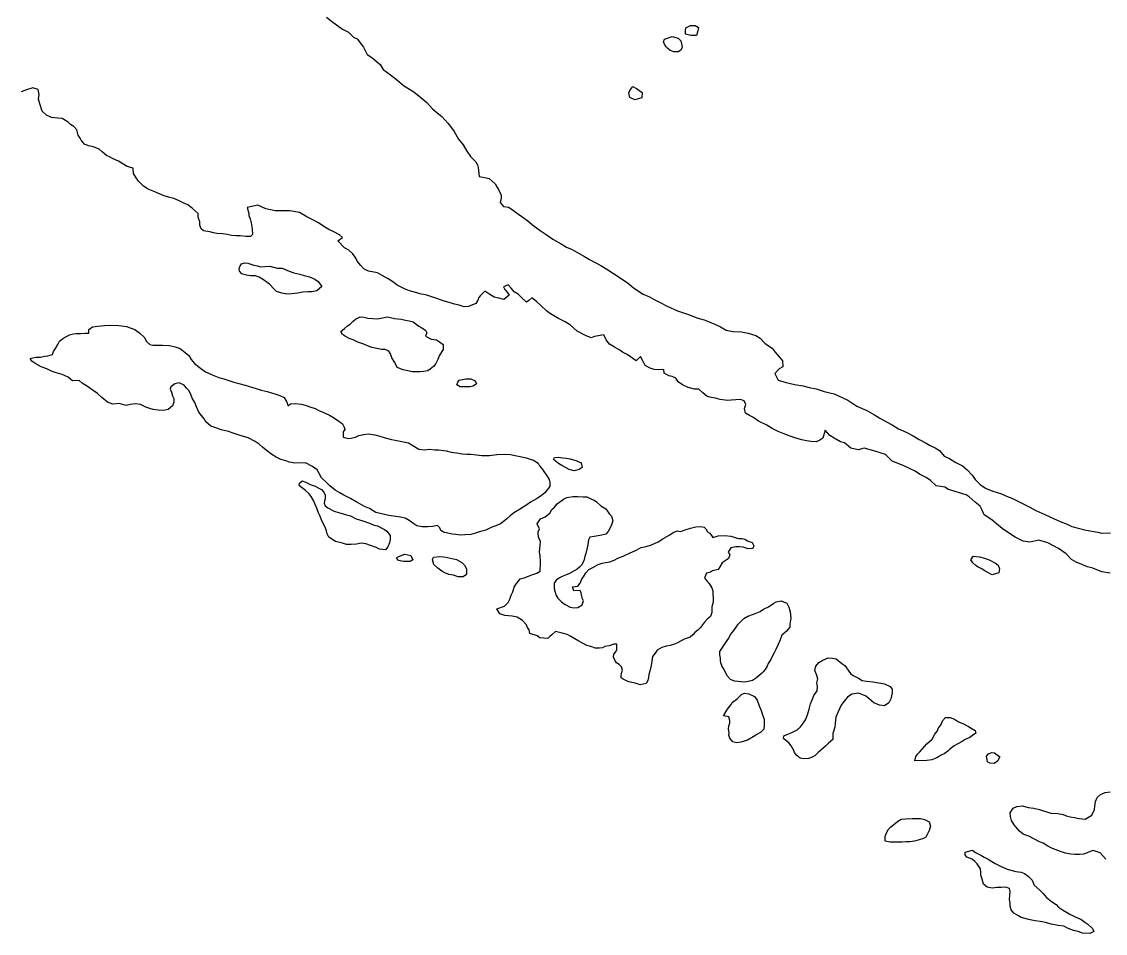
# Model space of a CAD drawing. Header units: metres. Extents: x 13.21 to 19.52, y 42.14 to 46.62.
# Drawn here: x 15.3119 to 15.4171, y 43.7191 to 43.8076 of the extents above; entities that cross this region are included whole.
import ezdxf

# ---------------------------------------------------------------- set-up
doc = ezdxf.new("R2010")
doc.units = ezdxf.units.M
doc.header["$MEASUREMENT"] = 0
doc.layers.add('hr', color=9, linetype='Continuous')

msp = doc.modelspace()

# ---------------------------------------------------------------- linework, layer by layer
at = {"layer": 'hr'}
for points in [[(15.34151, 43.80806), (15.34211, 43.80758), (15.34268, 43.80717), (15.34306, 43.80692), (15.34363, 43.80663), (15.34411, 43.80614), (15.34446, 43.80596), (15.34509, 43.80515), (15.34543, 43.80445), (15.34588, 43.80415), (15.34671, 43.80348), (15.34701, 43.80298), (15.34772, 43.80246), (15.34829, 43.80202), (15.34898, 43.80145), (15.34996, 43.80081), (15.35066, 43.80026), (15.35123, 43.7998), (15.3518, 43.79918), (15.35221, 43.79881), (15.35269, 43.79841), (15.35326, 43.79778), (15.35354, 43.79744), (15.35389, 43.79696), (15.35431, 43.79623), (15.35475, 43.79566), (15.35512, 43.79506), (15.35548, 43.79454), (15.35598, 43.79403), (15.35614, 43.79372), (15.35623, 43.79346), (15.35632, 43.79259), (15.35683, 43.7925), (15.3573, 43.79241), (15.35788, 43.7919), (15.35803, 43.7916), (15.35823, 43.79126), (15.35845, 43.79078), (15.35845, 43.7905), (15.35836, 43.79007), (15.35867, 43.78968), (15.35915, 43.78961), (15.35962, 43.78932), (15.35981, 43.78916), (15.36044, 43.7887), (15.36104, 43.78829), (15.36165, 43.78779), (15.36222, 43.78737), (15.36291, 43.78689), (15.36346, 43.78653), (15.36427, 43.78607), (15.36478, 43.78575), (15.36535, 43.7855), (15.36602, 43.78512), (15.36653, 43.78483), (15.36702, 43.78454), (15.36814, 43.78396), (15.3687, 43.78361), (15.36934, 43.78318), (15.37067, 43.78231), (15.37127, 43.78183), (15.37187, 43.7814), (15.37224, 43.78117), (15.37285, 43.78092), (15.3733, 43.78066), (15.37383, 43.78041), (15.37456, 43.78002), (15.37557, 43.77954), (15.37674, 43.77915), (15.37745, 43.77889), (15.37814, 43.77867), (15.37865, 43.77847), (15.37924, 43.77823), (15.37975, 43.778), (15.38028, 43.77769), (15.38095, 43.77755), (15.38177, 43.7775), (15.38241, 43.77738), (15.38317, 43.77716), (15.38358, 43.7769), (15.38403, 43.77642), (15.38431, 43.77622), (15.38476, 43.77594), (15.38506, 43.77553), (15.38542, 43.7751), (15.38577, 43.77471), (15.3858, 43.77413), (15.38545, 43.77391), (15.385, 43.77347), (15.38534, 43.77283), (15.38611, 43.77258), (15.38697, 43.77239), (15.38775, 43.77228), (15.38836, 43.77212), (15.38902, 43.77198), (15.38981, 43.77171), (15.39076, 43.7715), (15.39209, 43.77088), (15.39298, 43.77031), (15.39396, 43.76987), (15.39469, 43.76944), (15.39522, 43.76912), (15.39585, 43.76878), (15.39642, 43.76848), (15.39703, 43.76809), (15.39776, 43.76776), (15.39845, 43.7674), (15.39902, 43.76707), (15.39969, 43.76671), (15.4001, 43.76649), (15.40057, 43.76625), (15.40101, 43.76598), (15.40145, 43.76543), (15.40196, 43.7652), (15.40259, 43.76481), (15.40322, 43.76449), (15.40367, 43.76412), (15.40417, 43.7636), (15.40446, 43.76318), (15.40494, 43.76268), (15.40547, 43.76232), (15.40616, 43.76204), (15.40702, 43.76179), (15.4075, 43.76155), (15.40803, 43.76135), (15.40978, 43.7605), (15.41035, 43.76016), (15.41123, 43.75979), (15.41208, 43.7594), (15.41271, 43.7591), (15.41338, 43.75885), (15.41385, 43.75862), (15.41458, 43.75841), (15.41525, 43.75826), (15.41636, 43.75807), (15.41674, 43.75796), (15.41759, 43.75801)], [(15.41758, 43.75409), (15.41676, 43.7542), (15.41587, 43.75455), (15.41536, 43.75468), (15.41426, 43.75515), (15.41382, 43.75542), (15.41329, 43.75597), (15.41256, 43.75648), (15.41151, 43.75702), (15.41065, 43.75728), (15.40977, 43.75709), (15.40911, 43.75718), (15.40834, 43.75757), (15.4079, 43.75787), (15.40708, 43.75842), (15.40654, 43.75888), (15.40607, 43.75925), (15.40534, 43.75973), (15.40512, 43.76026), (15.40494, 43.76057), (15.40445, 43.76096), (15.40389, 43.76149), (15.40358, 43.76169), (15.40187, 43.7622), (15.40151, 43.76243), (15.40067, 43.76255), (15.40012, 43.76309), (15.39971, 43.76337), (15.39905, 43.76369), (15.39864, 43.76399), (15.39808, 43.76425), (15.39747, 43.76455), (15.39641, 43.76496), (15.39576, 43.76559), (15.39461, 43.76596), (15.3937, 43.76621), (15.39311, 43.76607), (15.39239, 43.76622), (15.39179, 43.76674), (15.39138, 43.76682), (15.39077, 43.76719), (15.39036, 43.76745), (15.3899, 43.76795), (15.38966, 43.7672), (15.38939, 43.76699), (15.38904, 43.76683), (15.38851, 43.76686), (15.38794, 43.76695), (15.38765, 43.76704), (15.38705, 43.7672), (15.38639, 43.76743), (15.38582, 43.76763), (15.38535, 43.76784), (15.38474, 43.76814), (15.38424, 43.76844), (15.38342, 43.76883), (15.38287, 43.76924), (15.38256, 43.7694), (15.38218, 43.76961), (15.38208, 43.77007), (15.38221, 43.77047), (15.38203, 43.7708), (15.38168, 43.77096), (15.38123, 43.77091), (15.38076, 43.77089), (15.38041, 43.77086), (15.37971, 43.77096), (15.37923, 43.77108), (15.3787, 43.77117), (15.37842, 43.77128), (15.37801, 43.77158), (15.37763, 43.77196), (15.37722, 43.77196), (15.37661, 43.7721), (15.37604, 43.77236), (15.37563, 43.77267), (15.37541, 43.773), (15.37506, 43.77318), (15.37471, 43.77325), (15.37427, 43.7735), (15.37423, 43.77386), (15.3737, 43.77384), (15.37331, 43.77387), (15.37291, 43.77398), (15.37244, 43.77423), (15.37224, 43.77462), (15.37199, 43.77511), (15.37154, 43.77471), (15.37069, 43.77533), (15.37024, 43.77553), (15.36996, 43.77574), (15.36945, 43.77602), (15.36895, 43.77631), (15.36864, 43.77673), (15.36842, 43.77723), (15.36752, 43.77705), (15.36717, 43.77694), (15.36664, 43.77717), (15.36582, 43.77757), (15.36518, 43.77815), (15.36465, 43.77847), (15.36402, 43.77881), (15.36325, 43.77927), (15.36284, 43.77957), (15.36231, 43.78007), (15.36187, 43.78046), (15.36144, 43.78083), (15.36113, 43.78055), (15.36091, 43.78039), (15.36046, 43.78083), (15.36009, 43.78117), (15.35971, 43.7814), (15.35945, 43.78172), (15.35914, 43.78209), (15.35867, 43.78188), (15.35879, 43.78163), (15.35904, 43.78138), (15.35924, 43.78106), (15.35872, 43.78065), (15.35821, 43.78078), (15.35778, 43.78088), (15.35736, 43.78113), (15.35685, 43.78145), (15.35645, 43.78103), (15.35629, 43.78085), (15.35619, 43.7806), (15.35598, 43.78026), (15.35528, 43.77998), (15.35487, 43.77994), (15.35438, 43.78009), (15.35391, 43.78021), (15.3534, 43.78037), (15.35283, 43.78053), (15.3522, 43.78074), (15.35122, 43.78106), (15.35055, 43.7812), (15.35027, 43.78129), (15.34955, 43.7815), (15.34906, 43.78168), (15.34837, 43.78204), (15.34793, 43.78238), (15.34748, 43.78266), (15.34691, 43.78298), (15.34644, 43.78323), (15.34556, 43.7834), (15.34511, 43.78364), (15.34483, 43.78397), (15.34448, 43.78438), (15.34435, 43.78468), (15.34404, 43.78509), (15.34366, 43.78546), (15.34325, 43.78568), (15.34261, 43.78635), (15.34306, 43.78669), (15.34277, 43.78692), (15.3422, 43.78722), (15.34172, 43.78744), (15.34125, 43.78774), (15.34072, 43.78811), (15.34011, 43.78843), (15.33958, 43.78868), (15.33887, 43.7891), (15.33795, 43.78925), (15.33729, 43.78927), (15.3365, 43.78928), (15.33562, 43.78946), (15.33482, 43.78983), (15.33378, 43.7896), (15.33394, 43.78902), (15.33396, 43.78882), (15.3341, 43.7885), (15.33418, 43.78809), (15.33428, 43.78752), (15.33431, 43.78697), (15.33412, 43.78676), (15.33368, 43.78678), (15.3331, 43.78683), (15.33273, 43.78683), (15.33228, 43.78688), (15.33188, 43.78697), (15.3314, 43.78703), (15.33086, 43.78708), (15.33054, 43.78714), (15.33016, 43.78722), (15.32957, 43.78731), (15.32934, 43.78752), (15.32921, 43.78788), (15.32921, 43.7882), (15.32905, 43.78864), (15.32905, 43.789), (15.32845, 43.78952), (15.32804, 43.78985), (15.32759, 43.79003), (15.32712, 43.79026), (15.32668, 43.79045), (15.32617, 43.79058), (15.32563, 43.79074), (15.32484, 43.79111), (15.32417, 43.79138), (15.32374, 43.79165), (15.32323, 43.79214), (15.32301, 43.79248), (15.32275, 43.79289), (15.32272, 43.79342), (15.32215, 43.79356), (15.32167, 43.79386), (15.32129, 43.79408), (15.32078, 43.79431), (15.32044, 43.79452), (15.32013, 43.79463), (15.31972, 43.79498), (15.31942, 43.79525), (15.31889, 43.79547), (15.31838, 43.79557), (15.31801, 43.79573), (15.31769, 43.79612), (15.31759, 43.79632), (15.3174, 43.79662), (15.31727, 43.79713), (15.31698, 43.79745), (15.31664, 43.79765), (15.31642, 43.79786), (15.31582, 43.79823), (15.31537, 43.79827), (15.3148, 43.79834), (15.31433, 43.79857), (15.31391, 43.79895), (15.31367, 43.79965), (15.31353, 43.8001), (15.3136, 43.80056), (15.3135, 43.80104), (15.31299, 43.8012), (15.31237, 43.80102), (15.31186, 43.80081)], [(15.41713, 43.72631), (15.41684, 43.72663), (15.41659, 43.72693), (15.41593, 43.72716), (15.41564, 43.72704), (15.41526, 43.72688), (15.41497, 43.72679), (15.4146, 43.72675), (15.41415, 43.72677), (15.41374, 43.72679), (15.41323, 43.72688), (15.41276, 43.72704), (15.41197, 43.72734), (15.41153, 43.72757), (15.41106, 43.72787), (15.41071, 43.728), (15.41017, 43.72829), (15.40972, 43.72851), (15.40913, 43.72874), (15.40878, 43.72901), (15.4084, 43.72943), (15.40824, 43.72965), (15.40799, 43.73007), (15.4079, 43.73045), (15.40786, 43.7308), (15.40815, 43.73125), (15.4085, 43.73142), (15.40907, 43.73147), (15.4096, 43.73132), (15.41017, 43.73126), (15.41071, 43.73114), (15.41182, 43.73077), (15.41182, 43.73077), (15.41248, 43.73073), (15.41299, 43.73063), (15.4134, 43.73048), (15.41368, 43.73041), (15.41409, 43.73034), (15.41457, 43.73025), (15.41514, 43.7302), (15.41577, 43.73059), (15.41606, 43.73114), (15.41608, 43.73146), (15.41615, 43.73189), (15.41631, 43.73228), (15.41663, 43.7326), (15.41707, 43.73279), (15.41755, 43.73283)]]:
    msp.add_lwpolyline(points, dxfattribs=at)
for points in [[(15.37683, 43.80725), (15.37728, 43.80726), (15.3776, 43.80707), (15.3775, 43.80661), (15.37741, 43.80629), (15.37686, 43.8063), (15.37633, 43.80643), (15.37633, 43.80675), (15.37636, 43.80704), (15.37683, 43.80725)], [(15.37506, 43.8062), (15.37563, 43.80604), (15.37589, 43.80579), (15.37597, 43.80549), (15.37601, 43.80515), (15.37588, 43.80488), (15.37563, 43.80469), (15.37521, 43.80469), (15.37484, 43.80485), (15.37464, 43.80502), (15.37446, 43.8052), (15.3743, 43.80545), (15.3742, 43.80567), (15.3743, 43.80595), (15.37506, 43.8062)], [(15.37214, 43.80076), (15.37211, 43.80023), (15.37142, 43.80005), (15.37093, 43.80026), (15.37084, 43.80073), (15.37094, 43.80096), (15.37123, 43.80133), (15.3716, 43.80115), (15.37214, 43.80076)], [(15.33599, 43.78388), (15.33671, 43.78371), (15.33719, 43.78369), (15.33786, 43.78342), (15.33833, 43.78326), (15.3389, 43.78312), (15.33934, 43.783), (15.33985, 43.78287), (15.34036, 43.78264), (15.34067, 43.78239), (15.34103, 43.78193), (15.34055, 43.78151), (15.34007, 43.78141), (15.33972, 43.78141), (15.33919, 43.78136), (15.33871, 43.78127), (15.33814, 43.78122), (15.33763, 43.78117), (15.33716, 43.78126), (15.33663, 43.78143), (15.3364, 43.78165), (15.33596, 43.78214), (15.33574, 43.78232), (15.33539, 43.78257), (15.33497, 43.78283), (15.3346, 43.78294), (15.33413, 43.78294), (15.33374, 43.78301), (15.33329, 43.78315), (15.33305, 43.7834), (15.33301, 43.78365), (15.33311, 43.78392), (15.33324, 43.78413), (15.33355, 43.7842), (15.33387, 43.78417), (15.33444, 43.78399), (15.33479, 43.78393), (15.33508, 43.78383), (15.33599, 43.78388)], [(15.34742, 43.77896), (15.34808, 43.77882), (15.34875, 43.77873), (15.34916, 43.77865), (15.34951, 43.77859), (15.34991, 43.77847), (15.35046, 43.77808), (15.35074, 43.7779), (15.35109, 43.77767), (15.35125, 43.77742), (15.35109, 43.7771), (15.35166, 43.7768), (15.35217, 43.77675), (15.35245, 43.77653), (15.35283, 43.77627), (15.35283, 43.7758), (15.35268, 43.77559), (15.35242, 43.7752), (15.35229, 43.77484), (15.3521, 43.77445), (15.35188, 43.77414), (15.35156, 43.77389), (15.35132, 43.77373), (15.35091, 43.77367), (15.35058, 43.77363), (15.35021, 43.77362), (15.34985, 43.77362), (15.34938, 43.77374), (15.34893, 43.77383), (15.34836, 43.77404), (15.34812, 43.77453), (15.34783, 43.77498), (15.3477, 43.77538), (15.34755, 43.77563), (15.34719, 43.7758), (15.34682, 43.7758), (15.34637, 43.77591), (15.3459, 43.776), (15.34549, 43.77614), (15.34511, 43.77632), (15.34454, 43.77651), (15.34407, 43.77673), (15.34368, 43.77687), (15.34334, 43.77706), (15.34305, 43.77726), (15.34289, 43.77754), (15.34324, 43.77783), (15.34353, 43.77811), (15.34378, 43.77826), (15.34409, 43.77854), (15.34431, 43.77875), (15.34476, 43.77898), (15.34513, 43.77895), (15.34552, 43.77884), (15.34599, 43.7788), (15.34644, 43.77877), (15.34742, 43.77896)], [(15.32135, 43.77813), (15.32209, 43.77804), (15.32288, 43.77774), (15.32339, 43.77738), (15.32379, 43.77699), (15.32402, 43.77658), (15.32434, 43.77628), (15.32465, 43.77623), (15.32512, 43.77621), (15.32557, 43.77621), (15.32624, 43.77619), (15.32681, 43.77607), (15.32728, 43.77591), (15.32779, 43.77552), (15.32813, 43.77522), (15.32835, 43.77482), (15.32867, 43.77445), (15.32912, 43.77409), (15.32975, 43.77363), (15.33038, 43.77335), (15.33105, 43.77307), (15.33152, 43.77294), (15.33222, 43.77271), (15.3325, 43.77264), (15.33297, 43.7725), (15.33361, 43.77232), (15.33403, 43.77221), (15.33466, 43.77202), (15.33516, 43.77184), (15.33573, 43.77173), (15.33615, 43.77159), (15.33656, 43.77147), (15.33697, 43.77134), (15.33738, 43.77113), (15.3376, 43.77074), (15.33776, 43.77033), (15.33801, 43.77051), (15.33845, 43.77056), (15.33906, 43.77049), (15.33943, 43.77039), (15.33988, 43.77024), (15.34039, 43.77006), (15.34076, 43.76989), (15.34108, 43.76976), (15.34143, 43.76958), (15.34178, 43.76941), (15.34226, 43.76914), (15.34269, 43.76884), (15.34305, 43.76859), (15.3432, 43.76827), (15.34327, 43.76804), (15.34311, 43.76779), (15.3431, 43.76729), (15.34361, 43.76717), (15.3439, 43.76719), (15.34431, 43.76728), (15.34463, 43.76744), (15.34513, 43.76753), (15.34554, 43.7676), (15.34617, 43.76751), (15.34666, 43.76737), (15.34719, 43.76722), (15.3478, 43.76705), (15.34817, 43.76698), (15.34944, 43.76675), (15.34986, 43.76648), (15.35045, 43.76612), (15.35102, 43.76605), (15.35153, 43.76612), (15.352, 43.76607), (15.35239, 43.76605), (15.35311, 43.76596), (15.35359, 43.76584), (15.35412, 43.76577), (15.35466, 43.76566), (15.35511, 43.76564), (15.35549, 43.76565), (15.35606, 43.76556), (15.35656, 43.76552), (15.35733, 43.76549), (15.35802, 43.76561), (15.35881, 43.76563), (15.35935, 43.76561), (15.35982, 43.76551), (15.36046, 43.76538), (15.36087, 43.76527), (15.36127, 43.76515), (15.3616, 43.76504), (15.36204, 43.76476), (15.36217, 43.76449), (15.36239, 43.76425), (15.36267, 43.76385), (15.36286, 43.7636), (15.36311, 43.76316), (15.36317, 43.76287), (15.36317, 43.76251), (15.36292, 43.76217), (15.3627, 43.76188), (15.36236, 43.76161), (15.36195, 43.76133), (15.36152, 43.7611), (15.36131, 43.76096), (15.36093, 43.76073), (15.36058, 43.76048), (15.36023, 43.76026), (15.35967, 43.75993), (15.35932, 43.75964), (15.35899, 43.75936), (15.35864, 43.75906), (15.35837, 43.75886), (15.35794, 43.75868), (15.35753, 43.75854), (15.35697, 43.75827), (15.35643, 43.75811), (15.35595, 43.75797), (15.35552, 43.75785), (15.35491, 43.75781), (15.3545, 43.75778), (15.35405, 43.75783), (15.35368, 43.75787), (15.35327, 43.75796), (15.35285, 43.75806), (15.3526, 43.75822), (15.35248, 43.75847), (15.35226, 43.7587), (15.35177, 43.75861), (15.35134, 43.75858), (15.35077, 43.75858), (15.35026, 43.75866), (15.34997, 43.75886), (15.34953, 43.7592), (15.34914, 43.75941), (15.34867, 43.75953), (15.34753, 43.75967), (15.34627, 43.75996), (15.34567, 43.76037), (15.34519, 43.76056), (15.34472, 43.76081), (15.34437, 43.76102), (15.34383, 43.76132), (15.34317, 43.76165), (15.34279, 43.76189), (15.34234, 43.76214), (15.34181, 43.76255), (15.34146, 43.76292), (15.34102, 43.76335), (15.34074, 43.76383), (15.34058, 43.76412), (15.34013, 43.76445), (15.33946, 43.76479), (15.33842, 43.76477), (15.33789, 43.76486), (15.33756, 43.765), (15.33706, 43.76513), (15.33661, 43.76534), (15.3362, 43.76561), (15.33579, 43.76591), (15.33529, 43.7663), (15.33497, 43.7666), (15.33456, 43.76687), (15.33389, 43.76721), (15.33313, 43.76744), (15.33254, 43.76765), (15.33197, 43.76783), (15.33127, 43.76801), (15.33085, 43.76816), (15.33026, 43.76836), (15.32977, 43.76879), (15.32963, 43.76907), (15.32911, 43.76973), (15.32889, 43.77022), (15.3287, 43.77065), (15.32844, 43.77106), (15.32832, 43.77142), (15.32816, 43.77177), (15.32792, 43.77206), (15.32769, 43.77232), (15.32719, 43.77257), (15.32678, 43.77248), (15.32639, 43.77216), (15.32633, 43.77195), (15.32646, 43.77164), (15.32655, 43.77129), (15.32668, 43.77104), (15.32668, 43.77067), (15.32655, 43.77033), (15.32614, 43.76998), (15.32567, 43.76989), (15.32516, 43.76992), (15.32468, 43.76996), (15.32433, 43.77008), (15.32396, 43.77021), (15.32345, 43.77047), (15.32294, 43.77051), (15.32243, 43.77047), (15.32206, 43.77037), (15.32136, 43.77055), (15.32075, 43.77049), (15.32022, 43.77069), (15.31968, 43.77113), (15.31927, 43.77152), (15.31876, 43.77187), (15.31829, 43.77221), (15.31778, 43.77253), (15.3175, 43.7728), (15.31683, 43.77275), (15.31642, 43.77312), (15.31585, 43.77337), (15.31516, 43.77358), (15.31481, 43.77371), (15.31436, 43.77392), (15.31379, 43.77413), (15.31328, 43.7744), (15.31288, 43.77467), (15.31274, 43.77493), (15.313, 43.775), (15.31331, 43.77507), (15.31372, 43.77507), (15.31411, 43.77514), (15.31446, 43.77518), (15.31489, 43.7753), (15.31499, 43.77559), (15.31518, 43.77591), (15.31541, 43.77628), (15.31559, 43.7766), (15.31591, 43.77687), (15.31654, 43.77722), (15.31693, 43.77733), (15.31721, 43.77735), (15.31765, 43.77735), (15.31807, 43.77738), (15.31842, 43.77738), (15.31841, 43.77774), (15.31879, 43.778), (15.3193, 43.77808), (15.31994, 43.77814), (15.32041, 43.77815), (15.32135, 43.77813)], [(15.35552, 43.77294), (15.35593, 43.77275), (15.35607, 43.77246), (15.35574, 43.77225), (15.35543, 43.77218), (15.35514, 43.77218), (15.35447, 43.77216), (15.35413, 43.77236), (15.35423, 43.77263), (15.35438, 43.77282), (15.35501, 43.77295), (15.35552, 43.77294)], [(15.36571, 43.76501), (15.36622, 43.76478), (15.36631, 43.76435), (15.36603, 43.76416), (15.36555, 43.76403), (15.36504, 43.76416), (15.36476, 43.7643), (15.36435, 43.76454), (15.36403, 43.76472), (15.36352, 43.76512), (15.36362, 43.76531), (15.36397, 43.76533), (15.36442, 43.76529), (15.36477, 43.76526), (15.36514, 43.76517), (15.36571, 43.76501)], [(15.34438, 43.75937), (15.34503, 43.75916), (15.34566, 43.75895), (15.34611, 43.75873), (15.34643, 43.75868), (15.34713, 43.75833), (15.34735, 43.75817), (15.34769, 43.75774), (15.34769, 43.75737), (15.3476, 43.75703), (15.34744, 43.75664), (15.34721, 43.75635), (15.34664, 43.75641), (15.3463, 43.75657), (15.34576, 43.75678), (15.34532, 43.75692), (15.34485, 43.75698), (15.3444, 43.75689), (15.34389, 43.75685), (15.34345, 43.75687), (15.34305, 43.75699), (15.34238, 43.75717), (15.34171, 43.75756), (15.34155, 43.7579), (15.34149, 43.7582), (15.34137, 43.75854), (15.34114, 43.75896), (15.34101, 43.75927), (15.34086, 43.75969), (15.3407, 43.76001), (15.34057, 43.7604), (15.34041, 43.76076), (15.34023, 43.76113), (15.34, 43.76152), (15.33978, 43.7618), (15.33946, 43.76211), (15.33921, 43.76229), (15.33883, 43.76259), (15.33887, 43.76282), (15.33912, 43.76303), (15.3395, 43.76291), (15.33991, 43.7627), (15.34038, 43.76252), (15.34063, 43.76241), (15.34101, 43.76221), (15.34124, 43.76195), (15.34136, 43.76166), (15.34137, 43.76131), (15.34131, 43.76111), (15.34127, 43.76087), (15.34136, 43.76062), (15.34161, 43.76042), (15.34224, 43.7601), (15.34266, 43.75996), (15.34301, 43.75987), (15.34345, 43.75976), (15.34383, 43.75964), (15.34438, 43.75937)], [(15.36811, 43.76062), (15.36862, 43.76032), (15.36897, 43.75981), (15.36915, 43.75961), (15.36929, 43.75917), (15.36912, 43.75867), (15.36884, 43.75812), (15.36862, 43.75787), (15.36821, 43.75778), (15.36748, 43.75764), (15.36707, 43.75758), (15.36694, 43.75733), (15.36687, 43.75682), (15.36668, 43.756), (15.36656, 43.7557), (15.36649, 43.75527), (15.36624, 43.75487), (15.36605, 43.75465), (15.36583, 43.75446), (15.36536, 43.75421), (15.36507, 43.75405), (15.3647, 43.75389), (15.36437, 43.75375), (15.36412, 43.75364), (15.3638, 43.75341), (15.36359, 43.75312), (15.36361, 43.75259), (15.36368, 43.75224), (15.36374, 43.75199), (15.36396, 43.75165), (15.36431, 43.75131), (15.36465, 43.75103), (15.36516, 43.75078), (15.36551, 43.75071), (15.36589, 43.75075), (15.3663, 43.75101), (15.36643, 43.7514), (15.36633, 43.7516), (15.36624, 43.75196), (15.36621, 43.75217), (15.36611, 43.75238), (15.36551, 43.75235), (15.36536, 43.75275), (15.36589, 43.75281), (15.36612, 43.75311), (15.36627, 43.75352), (15.36643, 43.75371), (15.36668, 43.75411), (15.36697, 43.75444), (15.36735, 43.75464), (15.36786, 43.75492), (15.36824, 43.75505), (15.36859, 43.7551), (15.369, 43.75517), (15.36941, 43.75533), (15.36976, 43.75552), (15.37029, 43.75572), (15.37096, 43.75604), (15.37143, 43.75624), (15.37204, 43.75656), (15.37254, 43.75668), (15.37305, 43.75684), (15.37368, 43.75713), (15.37425, 43.75748), (15.37483, 43.7578), (15.37514, 43.75803), (15.37555, 43.75819), (15.37587, 43.75812), (15.37641, 43.75832), (15.37684, 43.75846), (15.37733, 43.75858), (15.37776, 43.75862), (15.37817, 43.75855), (15.37833, 43.75837), (15.37847, 43.7581), (15.37872, 43.75795), (15.37901, 43.75753), (15.37952, 43.75771), (15.38012, 43.75775), (15.38074, 43.75767), (15.38149, 43.75745), (15.38185, 43.75744), (15.38211, 43.75737), (15.38236, 43.75722), (15.3828, 43.75707), (15.38296, 43.75674), (15.38289, 43.75649), (15.38242, 43.75645), (15.38195, 43.75661), (15.3816, 43.75663), (15.38122, 43.75665), (15.38074, 43.75654), (15.38049, 43.75613), (15.38064, 43.75585), (15.38051, 43.75551), (15.3803, 43.75533), (15.37991, 43.75508), (15.37969, 43.75471), (15.3795, 43.75443), (15.37898, 43.75432), (15.37878, 43.75418), (15.37839, 43.75409), (15.3782, 43.75361), (15.37849, 43.75325), (15.37865, 43.75306), (15.37891, 43.75267), (15.37899, 43.75235), (15.379, 43.75206), (15.37902, 43.75166), (15.37902, 43.75127), (15.37889, 43.7508), (15.37891, 43.75026), (15.37878, 43.74988), (15.37845, 43.7496), (15.3782, 43.74931), (15.37798, 43.74905), (15.37779, 43.7488), (15.37754, 43.74853), (15.37725, 43.74833), (15.37706, 43.74809), (15.37678, 43.74787), (15.3762, 43.74767), (15.37557, 43.74732), (15.37526, 43.74718), (15.37485, 43.74707), (15.37446, 43.747), (15.37403, 43.74686), (15.3736, 43.74661), (15.37339, 43.74632), (15.37314, 43.74599), (15.37307, 43.74553), (15.37301, 43.7451), (15.37288, 43.74457), (15.37278, 43.74423), (15.37275, 43.74396), (15.37269, 43.74366), (15.37253, 43.74336), (15.37193, 43.74324), (15.37146, 43.74341), (15.37098, 43.7435), (15.37069, 43.74359), (15.37028, 43.74377), (15.3701, 43.74393), (15.3701, 43.74414), (15.37012, 43.74435), (15.37023, 43.74467), (15.37013, 43.74499), (15.36991, 43.74521), (15.36965, 43.74536), (15.3695, 43.74556), (15.36934, 43.74592), (15.3694, 43.7462), (15.36959, 43.74643), (15.36968, 43.74668), (15.36968, 43.74718), (15.36937, 43.74718), (15.36892, 43.74702), (15.36851, 43.74695), (15.36827, 43.74684), (15.36798, 43.74679), (15.36757, 43.74679), (15.36725, 43.74691), (15.36678, 43.74705), (15.36636, 43.74728), (15.36598, 43.74746), (15.3656, 43.74771), (15.36522, 43.74792), (15.36487, 43.74813), (15.36436, 43.74826), (15.36371, 43.7484), (15.36338, 43.7481), (15.36317, 43.74792), (15.36297, 43.74775), (15.36221, 43.7478), (15.36193, 43.74799), (15.36123, 43.74822), (15.36117, 43.74856), (15.36101, 43.74881), (15.36092, 43.74907), (15.36053, 43.74947), (15.36, 43.74982), (15.35953, 43.74991), (15.3588, 43.74998), (15.35833, 43.75014), (15.35804, 43.75062), (15.35877, 43.75089), (15.35912, 43.75124), (15.3593, 43.75156), (15.35943, 43.75195), (15.35959, 43.75227), (15.35972, 43.75271), (15.35993, 43.75307), (15.36013, 43.7533), (15.36029, 43.75352), (15.36067, 43.75364), (15.36111, 43.7538), (15.36143, 43.75392), (15.3619, 43.75408), (15.36225, 43.75428), (15.36225, 43.75453), (15.36228, 43.75479), (15.36226, 43.75522), (15.36222, 43.75572), (15.36216, 43.75615), (15.36225, 43.75678), (15.36228, 43.75714), (15.3621, 43.7575), (15.36204, 43.75787), (15.36204, 43.7581), (15.36217, 43.75838), (15.36194, 43.75886), (15.36228, 43.75934), (15.36273, 43.75956), (15.36318, 43.75991), (15.36337, 43.76026), (15.36362, 43.76048), (15.36387, 43.7608), (15.3645, 43.76126), (15.36482, 43.76144), (15.36543, 43.76151), (15.3659, 43.76153), (15.36641, 43.76149), (15.36675, 43.76149), (15.36722, 43.76128), (15.36748, 43.76117), (15.36771, 43.76101), (15.36811, 43.76062)], [(15.34909, 43.75593), (15.34968, 43.7558), (15.34988, 43.75538), (15.34963, 43.7552), (15.34896, 43.75522), (15.34849, 43.75532), (15.34829, 43.75557), (15.34851, 43.7557), (15.34909, 43.75593)], [(15.35411, 43.75542), (15.35462, 43.75511), (15.3549, 43.75485), (15.3551, 43.75451), (15.3551, 43.75394), (15.35475, 43.75371), (15.35428, 43.75371), (15.35381, 43.75387), (15.35338, 43.75396), (15.35297, 43.75412), (15.35269, 43.75426), (15.35231, 43.75456), (15.3519, 43.75493), (15.3518, 43.75536), (15.35187, 43.75564), (15.35248, 43.7557), (15.35288, 43.75565), (15.35323, 43.75559), (15.35411, 43.75542)], [(15.40489, 43.75566), (15.40536, 43.75554), (15.40581, 43.75536), (15.40644, 43.75506), (15.4067, 43.75485), (15.40682, 43.75451), (15.40676, 43.75412), (15.40612, 43.75393), (15.40561, 43.75419), (15.40533, 43.75435), (15.40511, 43.75451), (15.40476, 43.75467), (15.40451, 43.75483), (15.40423, 43.75508), (15.40403, 43.75538), (15.40426, 43.75572), (15.40489, 43.75566)], [(15.38358, 43.75036), (15.3839, 43.75058), (15.38441, 43.75082), (15.38492, 43.75116), (15.38513, 43.7513), (15.38562, 43.75139), (15.38619, 43.75118), (15.38637, 43.75077), (15.38649, 43.75031), (15.38656, 43.74972), (15.38646, 43.74913), (15.38646, 43.74883), (15.38612, 43.74842), (15.38571, 43.74805), (15.38552, 43.74761), (15.38529, 43.74709), (15.3851, 43.74667), (15.38494, 43.74635), (15.38475, 43.74599), (15.38462, 43.74569), (15.38437, 43.7453), (15.38427, 43.74505), (15.38408, 43.74473), (15.38389, 43.7445), (15.38371, 43.74434), (15.38323, 43.74392), (15.38285, 43.74367), (15.38215, 43.74351), (15.38174, 43.74352), (15.38111, 43.74359), (15.3807, 43.74374), (15.38042, 43.74409), (15.38026, 43.74438), (15.3801, 43.74473), (15.3799, 43.74501), (15.37978, 43.74537), (15.37974, 43.74557), (15.37974, 43.74581), (15.37966, 43.74615), (15.37969, 43.74647), (15.37987, 43.74677), (15.38012, 43.74716), (15.38039, 43.74753), (15.38054, 43.74778), (15.3807, 43.74812), (15.38093, 43.74839), (15.38127, 43.74883), (15.38147, 43.74912), (15.38172, 43.74938), (15.382, 43.74967), (15.38238, 43.7499), (15.38295, 43.75011), (15.38358, 43.75036)], [(15.39235, 43.74432), (15.39263, 43.74415), (15.39313, 43.74387), (15.39349, 43.74367), (15.39392, 43.74358), (15.39453, 43.74353), (15.3951, 43.74344), (15.39567, 43.74332), (15.3962, 43.74307), (15.39642, 43.74283), (15.39642, 43.74246), (15.39629, 43.74186), (15.39608, 43.7415), (15.39567, 43.7412), (15.39516, 43.74126), (15.39461, 43.7415), (15.39417, 43.74186), (15.3938, 43.74216), (15.39354, 43.74228), (15.39317, 43.74241), (15.3925, 43.74234), (15.39206, 43.74205), (15.39171, 43.74161), (15.39146, 43.74125), (15.39113, 43.74054), (15.39094, 43.7401), (15.39088, 43.73951), (15.39085, 43.73914), (15.39066, 43.7385), (15.39066, 43.73818), (15.39063, 43.73793), (15.39024, 43.73756), (15.38993, 43.73729), (15.38946, 43.73687), (15.38923, 43.73667), (15.38892, 43.73637), (15.38869, 43.73624), (15.38831, 43.73609), (15.38781, 43.73605), (15.38746, 43.7361), (15.38714, 43.73638), (15.38692, 43.73665), (15.38686, 43.73687), (15.3866, 43.73732), (15.38638, 43.73759), (15.3861, 43.73779), (15.38585, 43.73802), (15.38588, 43.73827), (15.38635, 43.73848), (15.38667, 43.73859), (15.38717, 43.73887), (15.38752, 43.73917), (15.38781, 43.73955), (15.388, 43.73983), (15.38819, 43.74031), (15.38835, 43.74088), (15.38848, 43.74139), (15.38863, 43.74177), (15.3888, 43.74219), (15.38911, 43.74264), (15.38917, 43.74308), (15.38908, 43.74342), (15.38918, 43.74383), (15.38905, 43.74425), (15.3889, 43.74463), (15.38899, 43.74505), (15.38928, 43.74542), (15.38969, 43.74562), (15.3902, 43.74587), (15.39057, 43.74584), (15.39098, 43.74575), (15.39152, 43.7453), (15.39181, 43.74511), (15.39235, 43.74432)], [(15.38136, 43.74187), (15.38158, 43.74209), (15.38177, 43.7423), (15.38208, 43.74244), (15.3825, 43.74235), (15.38303, 43.7421), (15.38329, 43.74173), (15.38348, 43.74121), (15.3837, 43.74073), (15.38383, 43.74031), (15.38398, 43.7399), (15.38399, 43.7393), (15.38395, 43.73892), (15.38363, 43.73859), (15.38328, 43.73842), (15.38291, 43.73818), (15.38236, 43.73786), (15.3817, 43.73768), (15.38132, 43.73761), (15.38095, 43.73769), (15.38066, 43.73807), (15.38056, 43.73834), (15.38057, 43.73858), (15.38053, 43.73894), (15.38056, 43.73924), (15.38066, 43.73951), (15.38066, 43.73978), (15.38056, 43.74013), (15.38003, 43.74022), (15.38034, 43.74079), (15.38051, 43.741), (15.38076, 43.74134), (15.38088, 43.74153), (15.38136, 43.74187)], [(15.39978, 43.73751), (15.40028, 43.73797), (15.40053, 43.73843), (15.40079, 43.73877), (15.40088, 43.73898), (15.40117, 43.73939), (15.40129, 43.73973), (15.40158, 43.74005), (15.40205, 43.74007), (15.40244, 43.73989), (15.40284, 43.73964), (15.40325, 43.73948), (15.40382, 43.7392), (15.40408, 43.73902), (15.40445, 43.73879), (15.40451, 43.73854), (15.4042, 43.73831), (15.40395, 43.73813), (15.4035, 43.73792), (15.40319, 43.73773), (15.40278, 43.73751), (15.40243, 43.73731), (15.40198, 43.73694), (15.4018, 43.73678), (15.40145, 43.73655), (15.40116, 43.73639), (15.40075, 43.73616), (15.40024, 43.73595), (15.39977, 43.73588), (15.39862, 43.73584), (15.39869, 43.73626), (15.39889, 43.73655), (15.3991, 43.73673), (15.39978, 43.73751)], [(15.40686, 43.73623), (15.40663, 43.73581), (15.40632, 43.73558), (15.40587, 43.73563), (15.40565, 43.73576), (15.40557, 43.7363), (15.40575, 43.73652), (15.40604, 43.73666), (15.40633, 43.73663), (15.40686, 43.73623)], [(15.3977, 43.73021), (15.39834, 43.73025), (15.39916, 43.73026), (15.39954, 43.73017), (15.39999, 43.72992), (15.40011, 43.7295), (15.39998, 43.72909), (15.39988, 43.72882), (15.39967, 43.72845), (15.39944, 43.72832), (15.39903, 43.72817), (15.39858, 43.72804), (15.39811, 43.728), (15.39773, 43.72799), (15.39738, 43.72797), (15.39694, 43.72795), (15.39621, 43.72795), (15.39574, 43.72804), (15.39571, 43.72852), (15.39581, 43.72875), (15.39602, 43.72918), (15.39628, 43.72943), (15.39672, 43.7298), (15.39697, 43.73001), (15.39729, 43.73019), (15.3977, 43.73021)], [(15.40756, 43.72533), (15.40842, 43.72512), (15.40893, 43.72503), (15.40925, 43.72491), (15.40959, 43.72464), (15.41, 43.72428), (15.4102, 43.72378), (15.41073, 43.72329), (15.41107, 43.72297), (15.41139, 43.72258), (15.41186, 43.72221), (15.41231, 43.7219), (15.41256, 43.72166), (15.41294, 43.72139), (15.41332, 43.72116), (15.41366, 43.72096), (15.41411, 43.72075), (15.41446, 43.72059), (15.41472, 43.72047), (15.41512, 43.72018), (15.41541, 43.71999), (15.41585, 43.71958), (15.41597, 43.71928), (15.4156, 43.7191), (15.41489, 43.71912), (15.41446, 43.71929), (15.41401, 43.71938), (15.41344, 43.71961), (15.41306, 43.71979), (15.41253, 43.71986), (15.41183, 43.72), (15.41129, 43.72014), (15.41076, 43.72025), (15.41028, 43.72032), (15.4098, 43.72043), (15.40892, 43.72064), (15.40867, 43.7208), (15.40823, 43.72107), (15.40797, 43.7214), (15.40787, 43.72174), (15.40785, 43.72204), (15.40779, 43.72238), (15.40784, 43.72279), (15.40785, 43.7232), (15.40779, 43.72345), (15.40744, 43.72359), (15.40699, 43.72354), (15.40656, 43.72355), (15.40611, 43.72348), (15.40564, 43.72359), (15.40528, 43.72387), (15.40514, 43.72435), (15.405, 43.72474), (15.405, 43.72501), (15.40497, 43.72538), (15.40466, 43.72584), (15.40444, 43.72609), (15.40418, 43.72632), (15.40365, 43.7265), (15.40349, 43.72673), (15.40349, 43.72698), (15.40419, 43.72719), (15.4045, 43.72696), (15.405, 43.72668), (15.40535, 43.7265), (15.40571, 43.72629), (15.40608, 43.72607), (15.4064, 43.7259), (15.40665, 43.72577), (15.40691, 43.72561), (15.40756, 43.72533)]]:
    msp.add_lwpolyline(points, close=True, dxfattribs=at)

doc.saveas('drawing.dxf')
